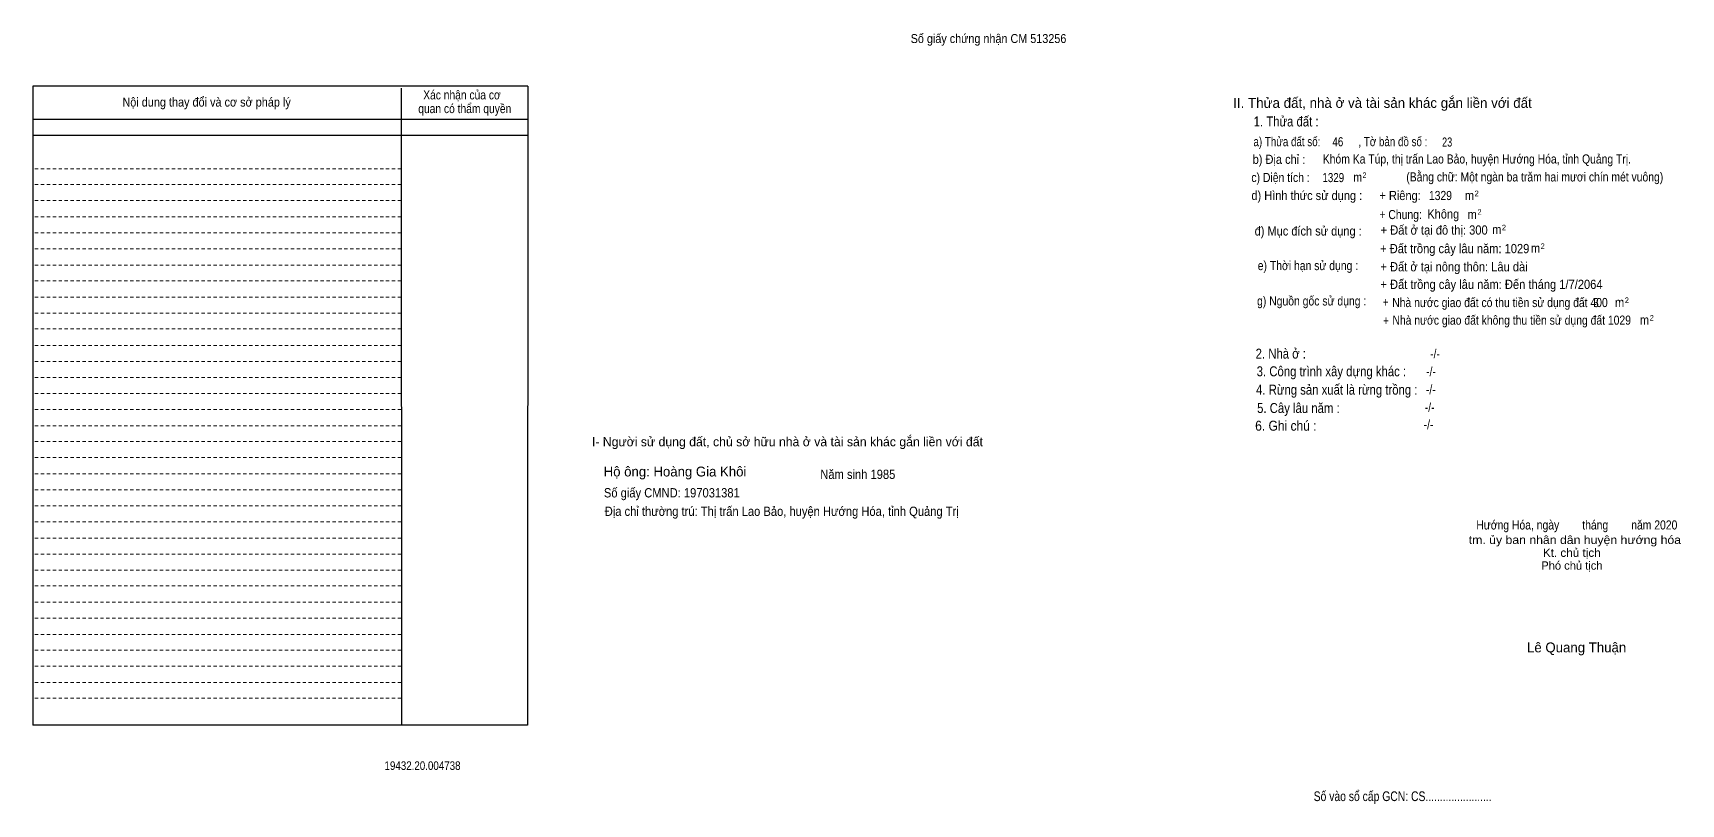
# Model space of a CAD drawing. Header units: metres. Extents: x 534861 to 535906, y 1836371 to 1837212.
# Drawn here: x 534860.7 to 535294.4, y 1837009.2 to 1837211.9 of the extents above; entities that cross this region are included whole.
import ezdxf
from ezdxf.enums import TextEntityAlignment as Align

# ---------------------------------------------------------------- set-up
doc = ezdxf.new("R2010")
doc.units = ezdxf.units.M
doc.header["$LTSCALE"] = 0.58
doc.linetypes.add('DOTTED', pattern=[1.5, 0.3, -1.2])
doc.linetypes.add('SHORT_DASHED', pattern=[2.7, 1.5, -1.2])
for name, color, linetype, lineweight in [('10', 7, 'DOTTED', 13), ('18', 7, 'Continuous', 25), ('28', 7, 'SHORT_DASHED', 13), ('40', 7, 'Continuous', 13)]:
    doc.layers.add(name, color=color, linetype=linetype, lineweight=lineweight)
doc.layers.add('46', color=7, linetype='Continuous')
doc.layers.add('9', color=7, linetype='Continuous')

msp = doc.modelspace()

# ---------------------------------------------------------------- linework, layer by layer
at = {"layer": '28', "linetype": 'Continuous', "lineweight": 25}
for p, q in [((534990.95, 1837197.94), (534860.72, 1837197.94)), ((534957.62, 1837197.43), (534957.68, 1837029.91)), ((534990.95, 1837197.94), (534990.83, 1837029.91)), ((534990.95, 1837189.18), (534860.93, 1837189.18)), ((534990.95, 1837189.18), (534860.93, 1837189.18)), ((534990.95, 1837184.98), (534860.93, 1837184.98)), ((534990.83, 1837029.91), (534860.72, 1837029.97))]:
    msp.add_line(p, q, dxfattribs=at)
at = {"layer": '28'}
for p, q in [((534957.62, 1837176.25), (534860.72, 1837176.25)), ((534957.62, 1837172.05), (534860.72, 1837172.05)), ((534957.62, 1837167.85), (534860.72, 1837167.85)), ((534957.62, 1837163.56), (534860.72, 1837163.56)), ((534957.62, 1837159.39), (534860.72, 1837159.39)), ((534957.62, 1837155.16), (534860.72, 1837155.16)), ((534957.62, 1837150.87), (534860.72, 1837150.87)), ((534957.62, 1837146.73), (534860.72, 1837146.73)), ((534957.62, 1837142.47), (534860.72, 1837142.47)), ((534957.62, 1837138.3), (534860.72, 1837138.3)), ((534957.62, 1837134.1), (534860.72, 1837134.1)), ((534957.62, 1837129.78), (534860.72, 1837129.78)), ((534957.62, 1837125.55), (534860.72, 1837125.55)), ((534957.62, 1837121.38), (534860.72, 1837121.38)), ((534957.62, 1837117.15), (534860.72, 1837117.15)), ((534957.62, 1837112.95), (534860.72, 1837112.95)), ((534957.62, 1837108.66), (534860.72, 1837108.66)), ((534957.62, 1837104.49), (534860.72, 1837104.49)), ((534957.62, 1837100.32), (534860.72, 1837100.32)), ((534957.62, 1837096.03), (534860.72, 1837096.03)), ((534957.62, 1837091.83), (534860.72, 1837091.83)), ((534957.62, 1837087.63), (534860.72, 1837087.63)), ((534957.62, 1837083.4), (534860.72, 1837083.4)), ((534957.62, 1837079.14), (534860.72, 1837079.14)), ((534957.62, 1837074.91), (534860.72, 1837074.91)), ((534957.62, 1837070.68), (534860.72, 1837070.68)), ((534957.62, 1837066.54), (534860.72, 1837066.54)), ((534957.62, 1837062.28), (534860.72, 1837062.28)), ((534957.62, 1837058.08), (534860.72, 1837058.08)), ((534957.62, 1837053.82), (534860.72, 1837053.82)), ((534957.62, 1837049.65), (534860.72, 1837049.65)), ((534957.62, 1837045.42), (534860.72, 1837045.42)), ((534957.62, 1837041.16), (534860.72, 1837041.16)), ((534957.62, 1837037.02), (534860.72, 1837037.02))]:
    msp.add_line(p, q, dxfattribs=at)
at = {"layer": '28', "linetype": 'Continuous', "lineweight": 25}
msp.add_lwpolyline([(534990.95, 1837197.94), (534860.72, 1837197.94), (534860.72, 1837029.97)], dxfattribs=at)

# ---------------------------------------------------------------- texts
at = {"layer": '10', "width": 0.8}
msp.add_text('46', height=2.4, dxfattribs=at).set_placement((535204.1, 1837182.13), align=Align.CENTER)
at = {"layer": '18'}
for s, height, p in [('II. Thửa đất, nhà ở và tài sản khác gắn liền với đất', 2.625, (535215.845, 1837192.24)), ('Hộ ông: Hoàng Gia Khôi', 2.59, (535029.68, 1837095.33)), ('Phó chủ tịch', 2.19, (535265.69, 1837070.82)), ('Lê Quang Thuận', 2.6, (535266.93, 1837049.09))]:
    msp.add_text(s, height=height, dxfattribs=at).set_placement(p, align=Align.CENTER)
for s, height, width, p in [('1. Thửa đất :', 2.625, 0.85, (535190.485, 1837187.35)), ('a) Thửa đất số:              , Tờ bản đồ số : ', 2.406, 0.8, (535205.13, 1837182.16)), ('23', 2.4, 0.75, (535232.855, 1837182.04)), ('b) Địa chỉ : ', 2.406, 0.9, (535189.005, 1837177.51)), ('c) Diện tích :                                                   ', 2.406, 0.85, (535208.395, 1837172.74)), ('1329', 2.4, 0.8, (535202.9, 1837172.71)), (' m', 2.406, 0.85, (535208.94, 1837172.8)), ('2', 1.457, 0.75, (535211.115, 1837173.82)), ('(Bằng chữ: Một ngàn ba trăm hai mươi chín mét vuông)', 2.4, 0.85, (535255.92, 1837172.89)), ('d) Hình thức sử dụng :', 2.406, 0.9, (535195.925, 1837168)), ('+ Riêng: ', 2.406, 0.9, (535220.875, 1837168)), (' m', 2.406, 0.9, (535238.325, 1837168)), ('2', 1.457, 0.8, (535240.63, 1837169.02)), ('       + Chung:', 2.406, 0.85, (535217.955, 1837162.99)), ('Không', 2.406, 0.9, (535231.845, 1837163.14)), (' m', 2.406, 0.9, (535239.045, 1837163.02)), ('2', 1.457, 0.8, (535241.38, 1837164.13)), ('đ) Mục đích sử dụng :', 2.406, 0.9, (535196.29, 1837158.67)), ('+ Đất ở tại đô thị: 300', 2.43, 0.9, (535229.44, 1837158.91)), (' m', 2.406, 0.9, (535245.505, 1837159.06)), ('2', 1.457, 0.8, (535247.8, 1837160.05)), ('+ Đất trồng cây lâu năm: 1029', 2.43, 0.9, (535234.855, 1837154.03)), (' m', 2.406, 0.9, (535255.695, 1837154.15)), ('2', 1.457, 0.8, (535258, 1837155.14)), ('e) Thời hạn sử dụng :', 2.406, 0.85, (535196.23, 1837149.58)), ('+ Đất ở tại nông thôn: Lâu dài', 2.43, 0.9, (535234.67, 1837149.25)), ('+ Đất trồng cây lâu năm: Đến tháng 1/7/2064', 2.43, 0.9, (535244.525, 1837144.63)), ('g) Nguồn gốc sử dụng :', 2.406, 0.85, (535197.21, 1837140.28)), ('+ ', 2.43, 0.8, (535217.02, 1837139.95)), ('2', 1.457, 0.8, (535280.15, 1837140.94)), (' m', 2.406, 0.9, (535277.845, 1837139.92)), ('2', 1.457, 0.8, (535286.69, 1837136.3)), ('+ ', 2.43, 0.8, (535217.11, 1837135.09)), (' m', 2.406, 0.9, (535284.385, 1837135.28)), ('2. Nhà ở :', 2.625, 0.85, (535189.08, 1837126.32)), ('3. Công trình xây dựng khác :', 2.625, 0.85, (535202.395, 1837121.67)), ('4. Rừng sản xuất là rừng trồng :', 2.625, 0.85, (535203.81, 1837116.84)), ('5. Cây lâu năm :', 2.625, 0.85, (535193.715, 1837112.01)), ('6. Ghi chú :', 2.625, 0.9, (535190.42, 1837107.36)), ('Hướng Hóa, ngày        tháng        năm 2020', 2.4, 0.85, (535266.985, 1837081.39)), ('tm. ủy ban nhân dân huyện hướng hóa', 2.19, 1.1, (535266.48, 1837077.58)), ('Kt. chủ tịch', 2.19, 1.05, (535265.66, 1837074.19)), ('19432.20.004738', 2.26, 0.85, (534963.23, 1837018.18)), ('Số vào sổ cấp GCN: CS.......................', 2.549, 0.8, (535221.15, 1837009.99))]:
    msp.add_text(s, height=height, dxfattribs=dict(at, width=width)).set_placement(p, align=Align.CENTER)
at = {"layer": '18', "width": 0.85}
for s, p in [('Khóm Ka Túp, thị trấn Lao Bảo, huyện Hướng Hóa, tỉnh Quảng Trị.', (535200.14, 1837177.6)), ('Nhà nước giao đất có thu tiền sử dụng đất 400', (535218.41, 1837139.86)), ('Nhà nước giao đất không thu tiền sử dụng đất 1029 ', (535218.46, 1837135.23))]:
    msp.add_text(s, height=2.4, dxfattribs=at).set_placement(p)
at = {"layer": '28'}
for s, height, width, p in [('Nội dung thay đổi và cơ sở pháp lý', 2.377, 0.9, (534906.415, 1837192.57)), ('Nội dung thay đổi và cơ sở pháp lý', 2.377, 0.9, (534906.415, 1837192.57)), ('Xác nhận của cơ', 2.377, 0.85, (534973.61, 1837194.46)), ('Xác nhận của cơ', 2.377, 0.85, (534973.61, 1837194.46)), (' quan có thẩm quyền', 2.377, 0.85, (534973.975, 1837190.86)), (' quan có thẩm quyền', 2.377, 0.85, (534973.975, 1837190.86)), ('-/-', 2.406, 0.85, (535229.67, 1837126.41)), ('-/-', 2.406, 0.85, (535228.62, 1837121.73)), ('-/-', 2.406, 0.85, (535228.56, 1837116.99)), ('-/-', 2.406, 0.85, (535228.26, 1837112.31)), ('-/-', 2.406, 0.85, (535227.97, 1837107.79))]:
    msp.add_text(s, height=height, dxfattribs=dict(at, width=width)).set_placement(p, align=Align.CENTER)
msp.add_text('I- Người sử dụng đất, chủ sở hữu nhà ở và tài sản khác gắn liền với đất', height=2.41, dxfattribs=at).set_placement((535059.255, 1837103.26), align=Align.CENTER)
at = {"layer": '28', "width": 0.9}
for s, p in [('Năm sinh 1985', (535067.9, 1837094.68)), ('Số giấy CMND: 197031381', (535010.96, 1837089.82)), ('Địa chỉ thường trú: Thị trấn Lao Bảo, huyện Hướng Hóa, tỉnh Quảng Trị', (535011.18, 1837084.96))]:
    msp.add_text(s, height=2.44, dxfattribs=at).set_placement(p)
at = {"layer": '40', "width": 0.9}
msp.add_text('Số giấy chứng nhận CM 513256', height=2.363, dxfattribs=at).set_placement((535112.175, 1837209.28), align=Align.CENTER)
at = {"layer": '46', "width": 0.75}
msp.add_text('3', height=2.4, dxfattribs=at).set_placement((535271.39, 1837139.85))
at = {"layer": '9', "width": 0.85}
msp.add_text('1329', height=2.4, dxfattribs=at).set_placement((535231.095, 1837168), align=Align.CENTER)

doc.saveas('drawing.dxf')
